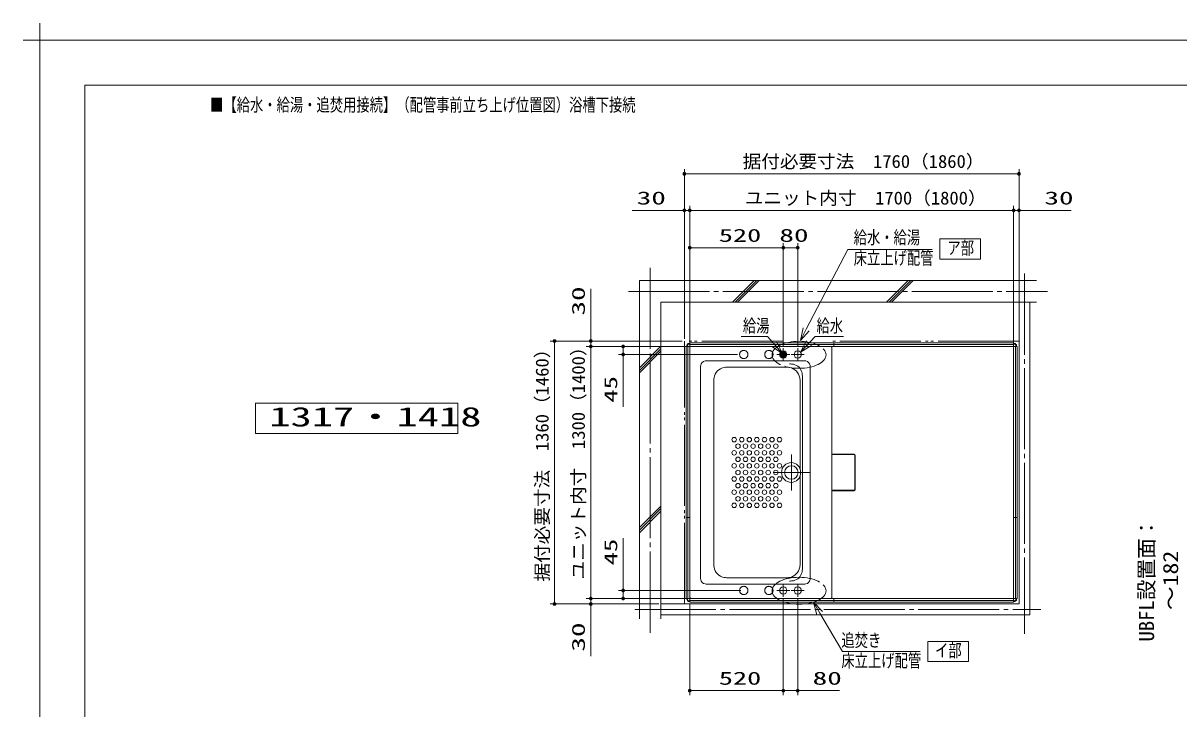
# Model space of a CAD drawing. Units: millimetres on the paper. Extents: x -305 to 305, y -152 to 152.
# Drawn here: x -304.8 to -47.8, y 0 to 152.3 of the extents above; entities that cross this region are included whole.
import ezdxf
from ezdxf.enums import TextEntityAlignment as Align

# ---------------------------------------------------------------- set-up
doc = ezdxf.new("R2010")
doc.units = ezdxf.units.MM
for name, pattern in [('LONG_CHAIN', [21, 18, -1, 1, -1]), ('LONG_DASHED2', [13, 12, -1]), ('LONG_DOUBLE_CHAIN', [21.8, 18, -1, 0.6, -0.6, 0.6, -1])]:
    doc.linetypes.add(name, pattern=pattern)
doc.layers.add('0-0_PV', color=7, linetype='Continuous')
for name, color, linetype, lineweight in [('0-1_RV', 7, 'Continuous', 9), ('0-2_0', 7, 'Continuous', 9), ('0-3_HV', 7, 'Continuous', 9), ('0-4_1図面枠', 7, 'Continuous', 9), ('0-5_図面枠', 3, 'Continuous', 9), ('0-6_DEFPOINTS', 7, 'Continuous', 9)]:
    doc.layers.add(name, color=color, linetype=linetype, lineweight=lineweight)
doc.styles.add('ＭＳ ゴシック', font='')
doc.styles.get('ＭＳ ゴシック').set_extended_font_data('MS Gothic')

# ---------------------------------------------------------------- blocks, each defined once
blk = doc.blocks.new('_DOTSMALL')
at = {"layer": '0-2_0'}
for p, q in [((0.0746, 0.1), (-0.0746, 0.1)), ((0.1223, -0.0248), (-0.1223, -0.0248))]:
    blk.add_line(p, q, dxfattribs=at)
for points in [[(0.125, 0), (0.124, 0.0157), (0.1211, 0.0311), (0.1162, 0.046), (0.1095, 0.0602), (0.1011, 0.0735), (0.0911, 0.0856), (0.0797, 0.0963), (0.067, 0.1055), (0.0532, 0.1131), (0.0386, 0.1189), (0.0234, 0.1228), (0.0078, 0.1248), (-0.0078, 0.1248), (-0.0234, 0.1228), (-0.0386, 0.1189), (-0.0532, 0.1131), (-0.067, 0.1055), (-0.0797, 0.0963), (-0.0911, 0.0856), (-0.1011, 0.0735), (-0.1095, 0.0602), (-0.1162, 0.046), (-0.1211, 0.0311), (-0.124, 0.0157), (-0.125, 0), (0, 0)], [(-0.125, 0), (-0.124, -0.0157), (-0.1211, -0.0311), (-0.1162, -0.046), (-0.1095, -0.0602), (-0.1011, -0.0735), (-0.0911, -0.0856), (-0.0797, -0.0963), (-0.067, -0.1055), (-0.0532, -0.1131), (-0.0386, -0.1189), (-0.0234, -0.1228), (-0.0078, -0.1248), (0.0078, -0.1248), (0.0234, -0.1228), (0.0386, -0.1189), (0.0532, -0.1131), (0.067, -0.1055), (0.0797, -0.0963), (0.0911, -0.0856), (0.1011, -0.0735), (0.1095, -0.0602), (0.1162, -0.046), (0.1211, -0.0311), (0.124, -0.0157), (0.125, 0), (0, 0)]]:
    blk.add_lwpolyline(points, close=True, dxfattribs=at)
blk = doc.blocks.new('_OPEN30')
at = {"layer": '0-2_0'}
blk.add_line((0, 0), (-1, 0), dxfattribs=at)
blk.add_lwpolyline([(-1, 0.2679), (0, 0), (-1, -0.2679)], dxfattribs=at)
blk = doc.blocks.new('グループ-6')
at = {"layer": '0-4_1図面枠'}
for p, q in [((-4200, 2895), (-4200, 3045)), ((-4275, 2970), (-4125, 2970))]:
    blk.add_line(p, q, dxfattribs=at)

msp = doc.modelspace()

# ---------------------------------------------------------------- linework, layer by layer
at = {"layer": '0-3_HV'}
for p, q in [((-157.776, 82.163), (-157.776, 119.789)), ((-157.776, 118.789), (-83.376, 118.789)), ((-83.376, 82.163), (-83.376, 119.789)), ((-157.775, 110.663), (-169.365, 110.663)), ((-157.775, 82.163), (-157.775, 111.663)), ((-157.775, 110.663), (-156.575, 110.663)), ((-156.575, 79.763), (-156.575, 111.663)), ((-156.575, 110.663), (-84.575, 110.663)), ((-84.575, 79.763), (-84.575, 111.663)), ((-84.575, 78.963), (-84.575, 111.663)), ((-84.575, 110.663), (-83.376, 110.663)), ((-83.376, 88.763), (-83.376, 111.663)), ((-83.376, 110.663), (-71.786, 110.663)), ((-156.575, 81.763), (-156.575, 103.371)), ((-135.775, 80.606), (-135.775, 103.371)), ((-132.575, 80.606), (-132.575, 103.371)), ((-100.964, 104.328), (-100.964, 99.831)), ((-100.964, 104.328), (-91.964, 104.328)), ((-91.964, 104.328), (-91.964, 99.831)), ((-156.575, 102.371), (-135.775, 102.371)), ((-135.775, 102.371), (-132.575, 102.371)), ((-100.964, 99.831), (-91.964, 99.831)), ((-147.055, 90.264), (-142.255, 95.064)), ((-146.489, 90.264), (-141.689, 95.064)), ((-145.924, 90.264), (-141.124, 95.064)), ((-178.576, 81.663), (-178.576, 93.253)), ((-167.776, 95.063), (-167.776, 19.99)), ((-167.776, 95.063), (-79.458, 95.063)), ((-112.825, 90.263), (-108.025, 95.063)), ((-112.259, 90.263), (-107.459, 95.063)), ((-111.694, 90.263), (-106.894, 95.063)), ((-162.976, 90.263), (-162.976, 19.99)), ((-162.976, 90.263), (-79.458, 90.263)), ((-83.376, 90.263), (-83.376, 23.263)), ((-80.976, 90.263), (-80.976, 20.863)), ((-158.275, 81.663), (-187.636, 81.663)), ((-186.636, 23.263), (-186.636, 81.663)), ((-158.275, 81.663), (-179.576, 81.663)), ((-157.075, 80.463), (-179.576, 80.463)), ((-178.576, 80.463), (-178.576, 81.663)), ((-178.576, 24.463), (-178.576, 80.463)), ((-157.875, 80.463), (-172.388, 80.463)), ((-171.388, 78.663), (-171.388, 80.463)), ((-167.776, 75.701), (-162.976, 80.501)), ((-167.776, 75.135), (-162.976, 79.935)), ((-83.775, 80.463), (-157.375, 80.463)), ((-157.375, 24.463), (-157.375, 80.463)), ((-157.375, 80.463), (-157.375, 24.463)), ((-157.215, 80.463), (-157.215, 80.703)), ((-157.055, 80.463), (-157.055, 80.703)), ((-156.975, 24.463), (-156.975, 80.463)), ((-156.975, 80.463), (-156.975, 24.463)), ((-156.575, 81.103), (-156.815, 81.103)), ((-156.575, 80.943), (-156.815, 80.943)), ((-84.575, 81.263), (-156.575, 81.263)), ((-156.575, 23.663), (-156.575, 81.263)), ((-156.575, 81.263), (-156.575, 23.663)), ((-84.575, 80.863), (-156.575, 80.863)), ((-156.575, 80.023), (-156.575, 52.463)), ((-156.135, 80.463), (-125.175, 80.463)), ((-124.975, 52.463), (-124.975, 80.263)), ((-124.575, 81.263), (-124.575, 80.463)), ((-84.575, 23.663), (-84.575, 81.263)), ((-84.575, 81.263), (-84.575, 23.663)), ((-84.335, 81.103), (-84.575, 81.103)), ((-84.335, 80.943), (-84.575, 80.943)), ((-84.175, 24.463), (-84.175, 80.463)), ((-84.175, 80.463), (-84.175, 24.463)), ((-84.095, 80.463), (-84.095, 80.703)), ((-83.935, 80.463), (-83.935, 80.703)), ((-83.775, 24.463), (-83.775, 80.463)), ((-83.775, 80.463), (-83.775, 24.463)), ((-145.995, 78.663), (-172.388, 78.663)), ((-171.388, 78.663), (-171.388, 67.023)), ((-167.776, 74.569), (-162.976, 79.369)), ((-152.737, 77.263), (-131.214, 77.263)), ((-134.983, 78.763), (-136.567, 78.763)), ((-134.983, 78.563), (-136.567, 78.563)), ((-135.036, 78.963), (-136.514, 78.963)), ((-135.036, 78.363), (-136.514, 78.363)), ((-135.153, 79.163), (-136.397, 79.163)), ((-135.153, 78.163), (-136.397, 78.163)), ((-135.391, 79.363), (-136.159, 79.363)), ((-135.391, 77.963), (-136.159, 77.963)), ((-154.175, 75.825), (-154.175, 52.463)), ((-147.944, 75.863), (-135.351, 75.863)), ((-129.775, 52.463), (-129.775, 75.825)), ((-151.255, 52.463), (-151.255, 72.551)), ((-132.039, 53.161), (-132.039, 72.551)), ((-131.535, 52.463), (-131.535, 73.692)), ((-253.136, 67.835), (-253.136, 61.091)), ((-253.136, 67.835), (-208.136, 67.835)), ((-208.136, 67.835), (-208.136, 61.091)), ((-253.136, 61.091), (-208.136, 61.091)), ((-124.975, 56.503), (-120.015, 56.503)), ((-124.975, 56.421), (-120.017, 56.421)), ((-121.045, 56.433), (-121.23, 56.427)), ((-121.045, 56.433), (-120.005, 56.433)), ((-119.857, 56.261), (-119.857, 48.664)), ((-119.845, 55.233), (-119.851, 55.048)), ((-119.851, 55.048), (-119.851, 49.877)), ((-119.845, 56.273), (-119.845, 55.233)), ((-119.775, 48.663), (-119.775, 56.263)), ((-156.575, 24.903), (-156.575, 52.463)), ((-154.175, 29.101), (-154.175, 52.463)), ((-151.255, 52.463), (-151.255, 32.375)), ((-132.039, 51.764), (-132.039, 32.375)), ((-131.535, 52.463), (-131.535, 31.234)), ((-129.775, 52.463), (-129.775, 29.101)), ((-124.975, 52.463), (-124.975, 24.663)), ((-119.845, 49.693), (-119.851, 49.877)), ((-119.845, 49.693), (-119.845, 48.653)), ((-124.975, 48.504), (-120.017, 48.504)), ((-121.23, 48.498), (-124.975, 48.498)), ((-124.975, 48.423), (-120.015, 48.423)), ((-121.045, 48.493), (-121.23, 48.498)), ((-121.045, 48.493), (-120.005, 48.493)), ((-167.776, 40.213), (-162.976, 45.013)), ((-167.776, 39.647), (-162.976, 44.447)), ((-167.776, 39.082), (-162.976, 43.882)), ((-157.375, 42.463), (-156.575, 42.463)), ((-84.575, 42.463), (-83.775, 42.463)), ((-171.388, 26.263), (-171.388, 37.903)), ((-147.944, 29.063), (-135.351, 29.063)), ((-145.233, 26.263), (-172.388, 26.263)), ((-171.388, 24.463), (-171.388, 26.263)), ((-152.737, 27.663), (-131.214, 27.663)), ((-168.276, 23.263), (-187.636, 23.263)), ((-157.075, 24.463), (-179.576, 24.463)), ((-177.275, 24.463), (-179.576, 24.463)), ((-163.476, 23.263), (-179.576, 23.263)), ((-178.576, 23.263), (-178.576, 24.463)), ((-178.576, 23.263), (-178.576, 11.673)), ((-157.875, 24.463), (-172.388, 24.463)), ((-162.976, 23.263), (-83.376, 23.263)), ((-157.375, 24.463), (-83.775, 24.463)), ((-157.375, 24.463), (-83.775, 24.463)), ((-157.215, 24.223), (-157.215, 24.463)), ((-157.055, 24.223), (-157.055, 24.463)), ((-156.575, 23.983), (-156.815, 23.983)), ((-156.575, 23.823), (-156.815, 23.823)), ((-84.575, 24.063), (-156.575, 24.063)), ((-156.575, 24.063), (-84.575, 24.063)), ((-84.575, 23.663), (-156.575, 23.663)), ((-156.575, 23.663), (-84.575, 23.663)), ((-156.575, 23.163), (-156.575, 3.016)), ((-156.135, 24.463), (-125.175, 24.463)), ((-135.775, 24.32), (-135.775, 3.016)), ((-132.575, 24.32), (-132.575, 3.016)), ((-127.394, 24.463), (-128.832, 24.463)), ((-124.575, 24.463), (-124.575, 23.663)), ((-84.335, 23.983), (-84.575, 23.983)), ((-84.335, 23.823), (-84.575, 23.823)), ((-84.095, 24.223), (-84.095, 24.463)), ((-83.935, 24.223), (-83.935, 24.463)), ((-162.976, 20.863), (-80.976, 20.863)), ((-103.614, 14.956), (-103.614, 10.46)), ((-103.614, 14.956), (-94.614, 14.956)), ((-94.614, 14.956), (-94.614, 10.46)), ((-103.614, 10.46), (-94.614, 10.46)), ((-135.775, 4.016), (-156.575, 4.016)), ((-134.895, 4.016), (-137.215, 4.016)), ((-132.575, 4.016), (-135.775, 4.016)), ((-132.575, 4.016), (-123.305, 4.016))]:
    msp.add_line(p, q, dxfattribs=at)
at = {"layer": '0-3_HV', "linetype": 'LONG_CHAIN'}
for p, q in [((-165.376, 97.887), (-165.376, 16.619)), ((-82.176, 96.619), (-82.176, 16.619)), ((-170.203, 92.663), (-77.055, 92.663)), ((-135.775, 80.106), (-135.775, 77.221)), ((-135.775, 80.106), (-135.775, 77.221)), ((-132.575, 80.106), (-132.575, 77.221)), ((-132.575, 80.106), (-132.575, 77.221)), ((-137.218, 78.663), (-134.333, 78.663)), ((-137.218, 78.663), (-134.333, 78.663)), ((-134.018, 78.663), (-131.133, 78.663)), ((-134.018, 78.663), (-131.133, 78.663)), ((-133.975, 48.463), (-133.975, 56.463)), ((-129.975, 52.463), (-137.975, 52.463)), ((-137.218, 26.263), (-134.333, 26.263)), ((-137.218, 26.263), (-134.333, 26.263)), ((-135.775, 24.82), (-135.775, 27.706)), ((-135.775, 24.82), (-135.775, 27.706)), ((-134.018, 26.263), (-131.133, 26.263)), ((-134.018, 26.263), (-131.133, 26.263)), ((-132.575, 24.82), (-132.575, 27.706)), ((-132.575, 24.82), (-132.575, 27.706)), ((-168.76, 22.063), (-78.551, 22.063))]:
    msp.add_line(p, q, dxfattribs=at)
at = {"layer": '0-3_HV', "linetype": 'LONG_DOUBLE_CHAIN'}
for p, q in [((-135.918, 81.663), (-157.775, 81.663)), ((-157.775, 23.263), (-157.775, 81.663)), ((-83.376, 81.663), (-124.759, 81.663))]:
    msp.add_line(p, q, dxfattribs=at)
at = {"layer": '0-3_HV'}
for points in [[(-102.676, 102.011), (-121.457, 102.011), (-130.7, 84.256)], [(-145.156, 82.627), (-139.316, 82.627), (-135.966, 78.857)], [(-122.425, 82.627), (-128.697, 82.627), (-131.988, 79.206)], [(-105.326, 12.718), (-122.632, 12.718), (-127.685, 21.247)]]:
    msp.add_lwpolyline(points, dxfattribs=at)
at = {"layer": '0-3_HV', "linetype": 'LONG_DASHED2'}
for centre in [(-144.575, 78.663), (-138.975, 78.663), (-144.575, 26.263), (-138.975, 26.263)]:
    msp.add_circle(centre, 0.92, dxfattribs=at)
at = {"layer": '0-3_HV'}
for centre, radius in [((-135.775, 78.663), 0.8), ((-132.576, 78.663), 0.8), ((-146.695, 59.763), 0.5), ((-145.015, 59.763), 0.5), ((-143.335, 59.763), 0.5), ((-141.655, 59.763), 0.5), ((-139.975, 59.763), 0.5), ((-138.295, 59.763), 0.5), ((-136.615, 59.763), 0.5), ((-146.695, 56.843), 0.5), ((-145.855, 58.303), 0.5), ((-145.015, 56.843), 0.5), ((-144.175, 58.303), 0.5), ((-143.335, 56.843), 0.5), ((-142.495, 58.303), 0.5), ((-141.655, 56.843), 0.5), ((-140.815, 58.303), 0.5), ((-139.975, 56.843), 0.5), ((-139.135, 58.303), 0.5), ((-138.295, 56.843), 0.5), ((-137.455, 58.303), 0.5), ((-136.615, 56.843), 0.5), ((-146.695, 53.923), 0.5), ((-145.855, 55.383), 0.5), ((-145.015, 53.923), 0.5), ((-144.175, 55.383), 0.5), ((-143.335, 53.923), 0.5), ((-142.495, 55.383), 0.5), ((-141.655, 53.923), 0.5), ((-140.815, 55.383), 0.5), ((-139.975, 53.923), 0.5), ((-139.135, 55.383), 0.5), ((-138.295, 53.923), 0.5), ((-137.455, 55.383), 0.5), ((-136.615, 53.923), 0.5), ((-133.975, 52.463), 1.5), ((-146.695, 51.003), 0.5), ((-145.855, 52.463), 0.5), ((-145.015, 51.003), 0.5), ((-144.175, 52.463), 0.5), ((-143.335, 51.003), 0.5), ((-142.495, 52.463), 0.5), ((-141.655, 51.003), 0.5), ((-140.815, 52.463), 0.5), ((-139.975, 51.003), 0.5), ((-139.135, 52.463), 0.5), ((-138.295, 51.003), 0.5), ((-137.455, 52.463), 0.5), ((-136.615, 51.003), 0.5), ((-145.855, 49.543), 0.5), ((-144.175, 49.543), 0.5), ((-142.495, 49.543), 0.5), ((-140.815, 49.543), 0.5), ((-139.135, 49.543), 0.5), ((-137.455, 49.543), 0.5), ((-146.695, 48.083), 0.5), ((-145.855, 46.623), 0.5), ((-145.015, 48.083), 0.5), ((-144.175, 46.623), 0.5), ((-143.335, 48.083), 0.5), ((-142.495, 46.623), 0.5), ((-141.655, 48.083), 0.5), ((-140.815, 46.623), 0.5), ((-139.975, 48.083), 0.5), ((-139.135, 46.623), 0.5), ((-138.295, 48.083), 0.5), ((-137.455, 46.623), 0.5), ((-136.615, 48.083), 0.5), ((-146.695, 45.163), 0.5), ((-145.015, 45.163), 0.5), ((-143.335, 45.163), 0.5), ((-141.655, 45.163), 0.5), ((-139.975, 45.163), 0.5), ((-138.295, 45.163), 0.5), ((-136.615, 45.163), 0.5), ((-135.776, 26.263), 0.8), ((-132.576, 26.263), 0.8)]:
    msp.add_circle(centre, radius, dxfattribs=at)
for centre, radius, start, end in [((-156.815, 80.703), 0.4, 90, 180.00001), ((-156.815, 80.703), 0.24, 90, 180.00001), ((-156.135, 80.023), 0.44, 90, 180), ((-125.175, 80.263), 0.2, 0, 90), ((-84.335, 80.703), 0.4, 359.99999, 90), ((-84.335, 80.703), 0.24, 359.99999, 90), ((-152.955, 76.043), 1.2, 100.47531, 169.52468), ((-152.737, 74.863), 2.4, 90, 100.47531), ((-131.214, 74.863), 2.4, 79.52468, 90), ((-130.995, 76.043), 1.2, 10.47531, 79.52468), ((-151.775, 75.825), 2.4, 169.52468, 180.00001), ((-148.415, 73.023), 2.8, 99.69632, 170.30368), ((-147.944, 70.263), 5.6, 90, 99.69632), ((-135.351, 70.263), 5.6, 80.30368, 90), ((-134.412, 71.769), 4.8, 79.52468, 90), ((-134.879, 73.023), 2.8, 9.69632, 80.30368), ((-133.975, 74.129), 2.4, 10.47531, 79.52468), ((-136.335, 73.692), 4.8, 0, 10.47531), ((-132.175, 75.825), 2.4, 0, 10.47531), ((-145.655, 72.551), 5.6, 170.30368, 180.00001), ((-137.639, 72.551), 5.6, 0, 9.69632), ((-133.975, 52.463), 2.2, 90, 269.99995), ((-120.017, 56.261), 0.16, 0, 90), ((-120.015, 56.263), 0.24, 0, 90), ((-120.005, 56.273), 0.16, 0, 90), ((-120.017, 48.664), 0.16, 270, 0), ((-120.015, 48.663), 0.24, 270, 0), ((-120.005, 48.653), 0.16, 270, 0), ((-145.655, 32.375), 5.6, 179.99999, 189.69632), ((-148.415, 31.903), 2.8, 189.69632, 260.30368), ((-134.879, 31.903), 2.8, 279.69632, 350.30368), ((-137.639, 32.375), 5.6, 350.30368, 0), ((-136.335, 31.234), 4.8, 349.52469, 0), ((-151.775, 29.101), 2.4, 179.99999, 190.47532), ((-152.955, 28.883), 1.2, 190.47532, 259.52469), ((-147.944, 34.663), 5.6, 260.30368, 270), ((-135.351, 34.663), 5.6, 270, 279.69632), ((-134.412, 33.157), 4.8, 270, 280.47532), ((-133.975, 30.797), 2.4, 280.47532, 349.52469), ((-130.995, 28.883), 1.2, 280.47532, 349.52469), ((-132.175, 29.101), 2.4, 349.52469, 0), ((-152.737, 30.063), 2.4, 259.52469, 270), ((-131.214, 30.063), 2.4, 270, 280.47532), ((-156.815, 24.223), 0.4, 180.00001, 270), ((-156.815, 24.223), 0.24, 180.00001, 270), ((-156.135, 24.903), 0.44, 180, 270), ((-125.175, 24.663), 0.2, 270, 0), ((-84.335, 24.223), 0.24, 270, 0.00001), ((-84.335, 24.223), 0.4, 270, 0.00001)]:
    msp.add_arc(centre, radius, start, end, dxfattribs=at)
at = {"layer": '0-3_HV', "linetype": 'LONG_DASHED2'}
for centre in [(-132.277, 78.595), (-132.277, 26.195)]:
    msp.add_ellipse(centre, major_axis=(-5.996, 0), ratio=0.5, dxfattribs=at)
at = {"layer": '0-3_HV'}
msp.add_ellipse((-133.975, 52.463), major_axis=(0, 2.2), ratio=0.928029, start_param=3.1415927, end_param=6.2831853, dxfattribs=at)
at = {"layer": '0-5_図面枠'}
msp.add_lwpolyline([(-291.017, -138.498), (108.983, -138.498), (108.983, 138.502), (-291.017, 138.502)], close=True, dxfattribs=at)
at = {"layer": '0-6_DEFPOINTS'}
for p in [(118.983, 148.502), (-301.017, -148.498)]:
    msp.add_line(p, (-301.017, 148.502), dxfattribs=at)

# ---------------------------------------------------------------- block references
at = {"layer": '0-3_HV'}
for name, p, xscale, yscale, rotation in [('_DOTSMALL', (-157.776, 118.789), 2.32, 2.32, 180), ('_DOTSMALL', (-156.575, 110.663), 2.32, 2.32, 180), ('_DOTSMALL', (-156.575, 110.663), 2.32, 2.32, 180), ('_DOTSMALL', (-83.376, 110.663), 2.32, 2.32, 180), ('_DOTSMALL', (-156.575, 102.371), 2.32, 2.32, 180), ('_DOTSMALL', (-135.775, 102.371), 2.32, 2.32, 180), ('_OPEN30', (-131.98, 81.799), 2.77, 2.77, 242.49727), ('_DOTSMALL', (-186.636, 81.663), 2.32, 2.32, 90), ('_DOTSMALL', (-178.576, 81.663), 2.32, 2.32, 270), ('_DOTSMALL', (-178.576, 80.463), 2.32, 2.32, 90), ('_DOTSMALL', (-178.576, 80.463), 2.32, 2.32, 90), ('_DOTSMALL', (-171.388, 80.463), 2.32, 2.32, 270), ('_OPEN30', (-135.966, 78.857), 2.77, 2.77, 311.62296), ('_OPEN30', (-131.988, 79.206), 2.77, 2.77, 226.10846), ('_DOTSMALL', (-171.388, 78.663), 2.32, 2.32, 90), ('_DOTSMALL', (-171.388, 26.263), 2.32, 2.32, 270), ('_DOTSMALL', (-186.636, 23.263), 2.32, 2.32, 270), ('_DOTSMALL', (-178.576, 24.463), 2.32, 2.32, 270), ('_DOTSMALL', (-178.576, 24.463), 2.32, 2.32, 270), ('_DOTSMALL', (-178.576, 23.263), 2.32, 2.32, 90), ('_DOTSMALL', (-171.388, 24.463), 2.32, 2.32, 90), ('_OPEN30', (-129.096, 23.63), 2.77, 2.77, 120.64416), ('_DOTSMALL', (-156.575, 4.016), 2.32, 2.32, 180), ('_DOTSMALL', (-135.775, 4.016), 2.32, 2.32, 180)]:
    msp.add_blockref(name, p, dxfattribs=dict(at, xscale=xscale, yscale=yscale, rotation=rotation))
at = {"layer": '0-3_HV', "xscale": 2.32, "yscale": 2.32}
for p in [(-83.376, 118.789), (-157.775, 110.663), (-84.575, 110.663), (-84.575, 110.663), (-135.775, 102.371), (-132.575, 102.371), (-135.775, 4.016), (-132.575, 4.016)]:
    msp.add_blockref('_DOTSMALL', p, dxfattribs=at)
at = {"layer": '0-4_1図面枠', "xscale": 0.05, "yscale": 0.05}
msp.add_blockref('グループ-6', (-91.017, 0.002), dxfattribs=at)

# ---------------------------------------------------------------- texts
at = {"layer": '0-0_PV', "style": 'ＭＳ ゴシック', "width": 0.75}
msp.add_text('■【給水・給湯・追焚用接続】（配管事前立ち上げ位置図）浴槽下接続', height=2.889, dxfattribs=at).set_placement((-263.191, 131.797), align=Align.BOTTOM_LEFT)
at = {"layer": '0-1_RV', "style": 'ＭＳ ゴシック'}
msp.add_text('UBFL設置面：', height=3.367, rotation=90, dxfattribs=at).set_placement((-52.348, 14.932), align=Align.BOTTOM_LEFT)
at = {"layer": '0-1_RV', "style": 'ＭＳ ゴシック', "width": 1.15}
msp.add_text('～182', height=3.367, rotation=90, dxfattribs=at).set_placement((-47.001, 21.898), align=Align.BOTTOM_LEFT)
at = {"layer": '0-3_HV', "style": 'ＭＳ ゴシック'}
for s, height, width, p in [('据付必要寸法\u30001760（1860）', 2.889, 1.05, (-144.809, 119.234)), ('30', 2.889, 1.65, (-168.365, 111.108)), ('ユニット内寸\u30001700（1800）', 2.889, 1.05, (-144.335, 111.108)), ('30', 2.889, 1.65, (-77.736, 111.108)), ('520', 2.889, 1.6, (-150.113, 102.816)), ('80', 2.889, 1.65, (-136.65, 102.816)), ('給水・給湯', 2.889, 0.75, (-120.128, 102.342)), ('ア部', 2.889, 0.75, (-99.289, 100.024)), ('床立上げ配管', 2.889, 0.75, (-120.128, 97.793)), ('給湯', 2.889, 0.75, (-144.762, 82.749)), ('給水', 2.889, 0.75, (-128.403, 82.747)), ('1317・1418', 4.33, 1.6, (-250.028, 61.381)), ('追焚き', 2.889, 0.75, (-122.864, 12.905)), ('イ部', 2.889, 0.75, (-102.038, 10.653)), ('床立上げ配管', 2.889, 0.75, (-122.864, 8.375)), ('520', 2.889, 1.6, (-150.113, 4.461)), ('80', 2.889, 1.65, (-129.255, 4.461))]:
    msp.add_text(s, height=height, dxfattribs=dict(at, width=width)).set_placement(p, align=Align.BOTTOM_LEFT)
for s, width, p in [('30', 1.65, (-179.02, 87.303)), ('据付必要寸法\u30001360（1460）', 1.05, (-187.081, 28.23)), ('ユニット内寸\u30001300（1400）', 1.05, (-179.02, 28.703)), ('45', 1.5, (-171.833, 67.968)), ('45', 1.5, (-171.833, 31.847)), ('30', 1.65, (-179.02, 12.673))]:
    msp.add_text(s, height=2.889, rotation=90, dxfattribs=dict(at, width=width)).set_placement(p, align=Align.BOTTOM_LEFT)

doc.saveas('drawing.dxf')
